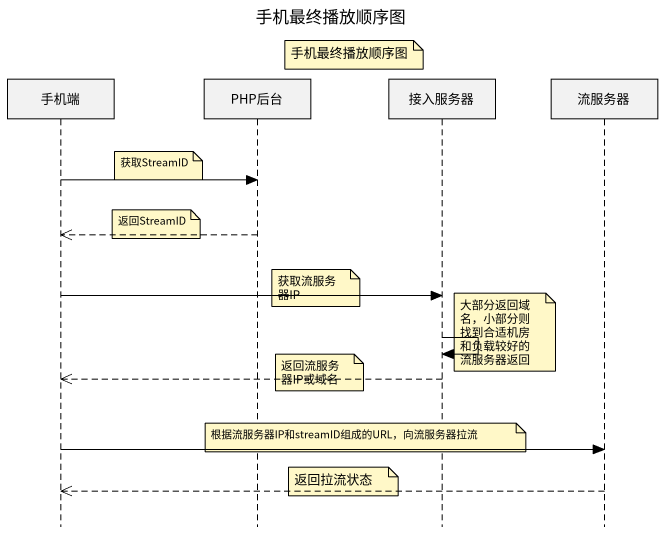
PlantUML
@startuml
title 手机最终播放顺序图
hide footbox
participant 手机端
participant PHP后台
participant 接入服务器
participant 流服务器

note left of 接入服务器 : 手机最终播放顺序图
note right of 手机端 : 获取StreamID
手机端 -> PHP后台
note right of 手机端 : 返回StreamID
PHP后台 -->> 手机端
note right of PHP后台 : 获取流服务器IP
手机端 -> 接入服务器
note right of 接入服务器 : 大部分返回域名，小部分则找到合适机房和负载较好的流服务器返回
接入服务器 -> 接入服务器
note right of PHP后台 : 返回流服务器IP或域名
接入服务器 -->> 手机端
note over 接入服务器 : 根据流服务器IP和streamID组成的URL，向流服务器拉流
手机端 -> 流服务器
note right of PHP后台 : 返回拉流状态
流服务器 -->> 手机端
@enduml
